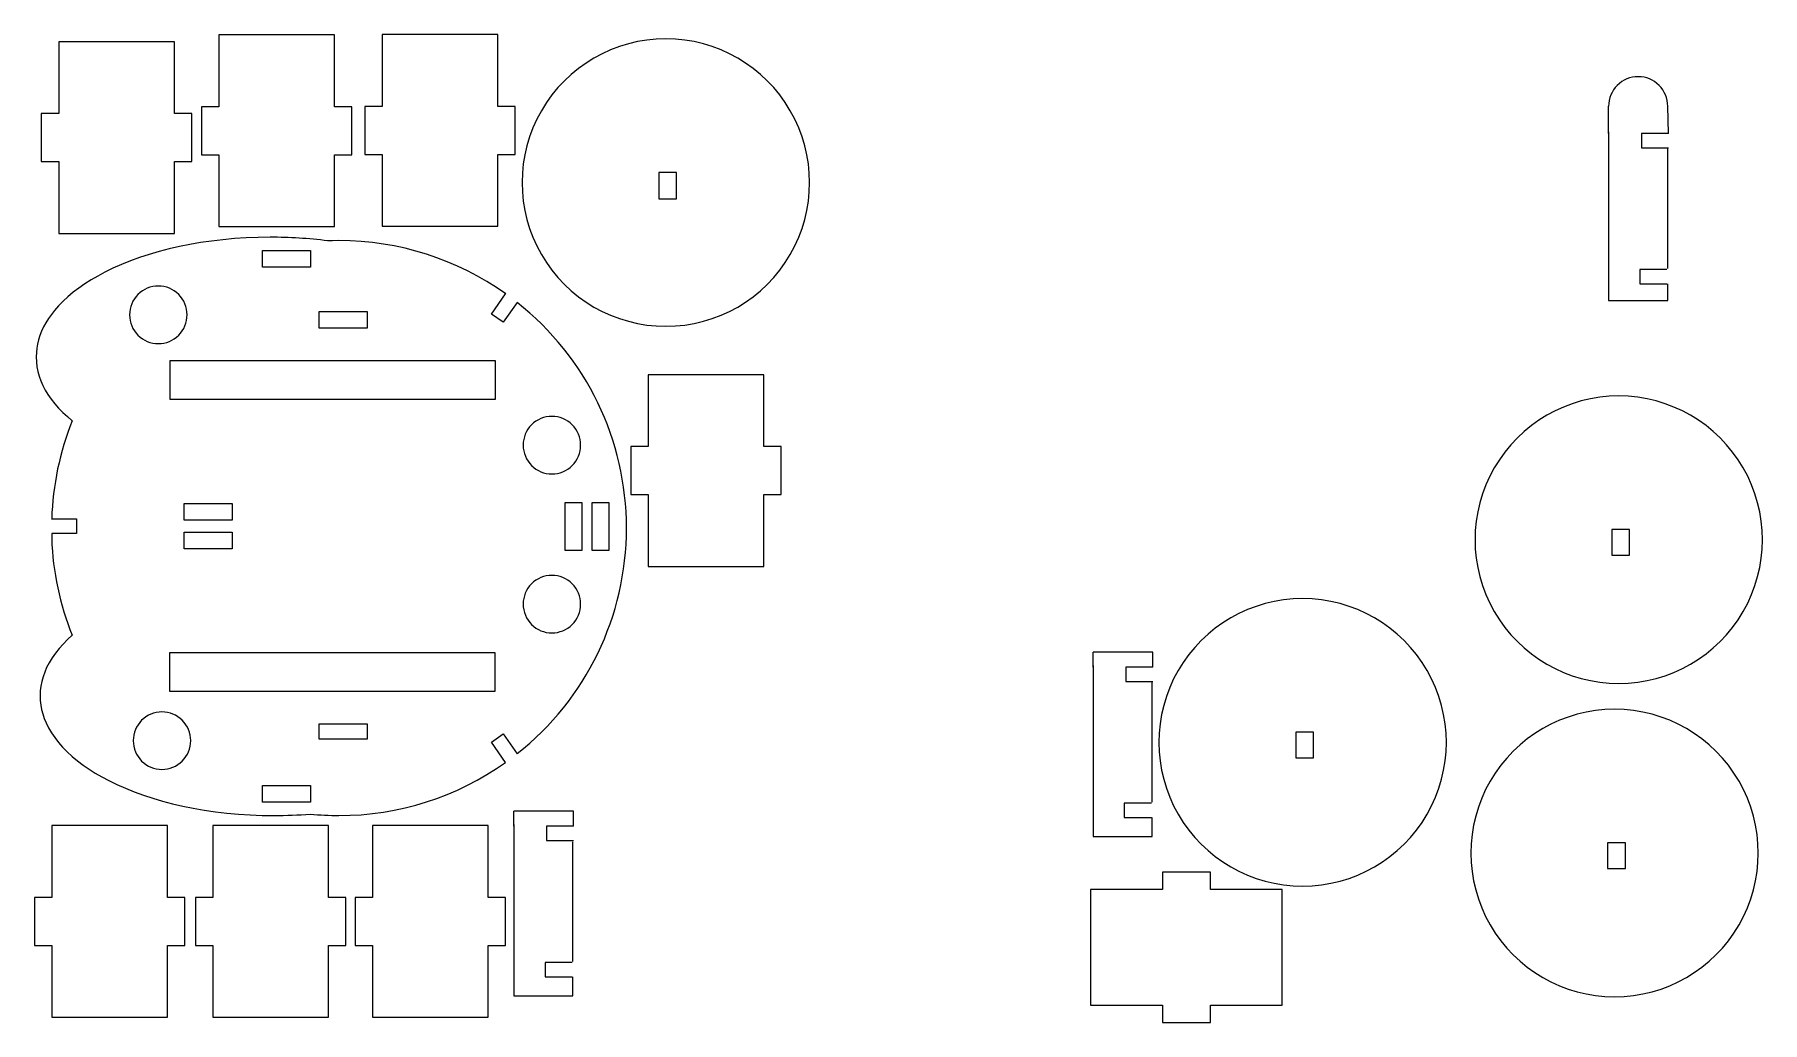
# Model space of a CAD drawing. Header units: millimetres. Extents: x 5 to 366, y 68 to 274.
import ezdxf

# ---------------------------------------------------------------- set-up
doc = ezdxf.new("R2010")
doc.units = ezdxf.units.MM

msp = doc.modelspace()

# ---------------------------------------------------------------- linework, layer by layer
at = {"color": 7, "linetype": 'Continuous'}
for p, q in [((10.13, 272.47), (10.13, 257.47)), ((34.27, 272.47), (10.13, 272.47)), ((34.27, 257.47), (34.27, 272.47)), ((43.55, 273.88), (43.55, 258.88)), ((67.7, 273.88), (43.55, 273.88)), ((67.7, 258.88), (67.7, 273.88)), ((77.67, 273.96), (77.67, 258.96)), ((101.81, 273.96), (77.67, 273.96)), ((101.81, 258.96), (101.81, 273.96)), ((10.13, 257.47), (6.5, 257.47)), ((6.5, 257.47), (6.5, 247.47)), ((37.9, 257.47), (34.27, 257.47)), ((37.9, 247.47), (37.9, 257.47)), ((43.55, 258.88), (39.93, 258.88)), ((39.93, 258.88), (39.93, 248.88)), ((71.32, 258.88), (67.7, 258.88)), ((71.32, 248.88), (71.32, 258.88)), ((77.67, 258.96), (74.04, 258.96)), ((74.04, 258.96), (74.04, 248.96)), ((105.44, 258.96), (101.81, 258.96)), ((105.44, 248.96), (105.44, 258.96)), ((333.68, 253.31), (333.68, 258.99)), ((346.18, 253.34), (346.03, 258.99)), ((333.68, 253.68), (333.68, 218.45)), ((346.18, 253.34), (340.53, 253.34)), ((340.53, 253.34), (340.53, 250.34)), ((74.04, 248.96), (77.67, 248.96)), ((77.67, 248.96), (77.67, 233.96)), ((101.81, 233.96), (101.81, 248.96)), ((101.81, 248.96), (105.44, 248.96)), ((340.53, 250.34), (346.18, 250.34)), ((346.03, 225.11), (346.03, 250.11)), ((6.5, 247.47), (10.13, 247.47)), ((10.13, 247.47), (10.13, 232.47)), ((34.27, 232.47), (34.27, 247.47)), ((34.27, 247.47), (37.9, 247.47)), ((39.93, 248.88), (43.55, 248.88)), ((43.55, 248.88), (43.55, 233.88)), ((67.7, 233.88), (67.7, 248.88)), ((67.7, 248.88), (71.32, 248.88)), ((139.12, 245.17), (135.42, 245.17)), ((135.42, 245.17), (135.42, 239.67)), ((139.12, 239.67), (139.12, 245.17)), ((135.42, 239.67), (139.12, 239.67)), ((10.13, 232.47), (34.27, 232.47)), ((43.55, 233.88), (67.7, 233.88)), ((77.67, 233.96), (101.81, 233.96)), ((52.68, 225.38), (52.68, 228.88)), ((52.68, 228.88), (62.68, 228.88)), ((62.68, 228.88), (62.68, 225.38)), ((62.68, 225.38), (52.68, 225.38)), ((345.85, 224.91), (340.21, 224.91)), ((340.21, 224.91), (340.21, 221.91)), ((340.21, 221.91), (345.85, 221.91)), ((346.03, 218.45), (346.03, 221.91)), ((100.48, 215.63), (103.43, 219.84)), ((105.84, 218.03), (102.94, 213.9)), ((333.68, 218.45), (346.03, 218.45)), ((64.49, 212.65), (64.49, 216.16)), ((64.49, 216.16), (74.49, 216.16)), ((74.49, 216.16), (74.49, 212.65)), ((102.94, 213.9), (100.48, 215.63)), ((74.49, 212.65), (64.49, 212.65)), ((101.31, 205.87), (33.31, 205.87)), ((33.31, 205.87), (33.31, 197.87)), ((101.31, 197.87), (101.31, 205.87)), ((133.19, 202.96), (133.19, 187.96)), ((157.33, 202.96), (133.19, 202.96)), ((157.33, 187.96), (157.33, 202.96)), ((33.31, 197.87), (101.31, 197.87)), ((133.19, 187.96), (129.56, 187.96)), ((129.56, 187.96), (129.56, 177.96)), ((160.96, 187.96), (157.33, 187.96)), ((160.96, 177.96), (160.96, 187.96)), ((129.56, 177.96), (133.19, 177.96)), ((133.19, 177.96), (133.19, 162.96)), ((157.33, 162.96), (157.33, 177.96)), ((157.33, 177.96), (160.96, 177.96)), ((36.35, 172.59), (36.35, 176.09)), ((36.35, 176.09), (46.35, 176.09)), ((46.35, 176.09), (46.35, 172.59)), ((115.83, 166.3), (115.83, 176.3)), ((115.83, 176.3), (119.33, 176.3)), ((119.33, 176.3), (119.33, 166.3)), ((121.48, 166.3), (121.48, 176.3)), ((121.48, 176.3), (124.98, 176.3)), ((124.98, 176.3), (124.98, 166.3)), ((8.66, 172.86), (13.87, 172.86)), ((13.87, 169.85), (8.67, 169.85)), ((8.67, 169.85), (8.67, 169.34)), ((13.87, 172.86), (13.87, 169.85)), ((46.35, 172.59), (36.35, 172.59)), ((36.35, 166.61), (36.35, 170.11)), ((36.35, 170.11), (46.35, 170.11)), ((46.35, 170.11), (46.35, 166.61)), ((338.04, 170.67), (334.34, 170.67)), ((334.34, 170.67), (334.34, 165.27)), ((338.04, 165.27), (338.04, 170.67)), ((8.67, 169.34), (8.67, 169.34)), ((8.67, 169.34), (8.67, 169.15)), ((8.67, 169.15), (8.67, 169.14)), ((8.67, 169.14), (8.67, 168.75)), ((46.35, 166.61), (36.35, 166.61)), ((119.33, 166.3), (115.83, 166.3)), ((124.98, 166.3), (121.48, 166.3)), ((133.19, 162.96), (157.33, 162.96)), ((334.34, 165.27), (338.04, 165.27)), ((101.25, 144.88), (33.25, 144.88)), ((33.25, 144.88), (33.25, 136.88)), ((101.25, 136.88), (101.25, 144.88)), ((238.55, 145.08), (226.05, 145.08)), ((226.05, 141.95), (226.05, 145.08)), ((238.55, 141.95), (238.55, 145.08)), ((226.05, 142.3), (226.05, 106.58)), ((238.55, 141.95), (232.9, 141.95)), ((232.9, 141.95), (232.9, 138.95)), ((232.9, 138.95), (238.55, 138.95)), ((238.4, 113.72), (238.4, 138.72)), ((33.25, 136.88), (101.25, 136.88)), ((64.49, 126.89), (64.49, 130.09)), ((64.49, 130.09), (74.49, 130.09)), ((74.49, 130.09), (74.49, 126.89)), ((74.49, 126.89), (64.49, 126.89)), ((100.48, 126.24), (102.94, 127.97)), ((102.94, 127.97), (105.83, 123.86)), ((272.05, 128.37), (268.35, 128.37)), ((268.35, 128.37), (268.35, 122.97)), ((272.05, 122.97), (272.05, 128.37)), ((103.42, 122.05), (100.48, 126.24)), ((268.35, 122.97), (272.05, 122.97)), ((52.68, 113.73), (52.68, 117.23)), ((52.68, 117.23), (62.68, 117.23)), ((62.68, 117.23), (62.68, 113.73)), ((62.68, 113.73), (52.68, 113.73)), ((105.13, 108.71), (105.13, 111.84)), ((117.62, 111.84), (105.13, 111.84)), ((117.62, 108.71), (117.62, 111.84)), ((238.22, 113.53), (232.58, 113.53)), ((232.58, 113.53), (232.58, 110.53)), ((32.86, 108.84), (8.72, 108.84)), ((8.72, 108.84), (8.72, 93.84)), ((32.86, 93.84), (32.86, 108.84)), ((66.44, 108.84), (42.3, 108.84)), ((42.3, 108.84), (42.3, 93.84)), ((66.44, 93.84), (66.44, 108.84)), ((99.76, 108.84), (75.62, 108.84)), ((75.62, 108.84), (75.62, 93.84)), ((99.76, 93.84), (99.76, 108.84)), ((105.13, 109.05), (105.13, 73.34)), ((117.62, 108.71), (111.98, 108.71)), ((111.98, 108.71), (111.98, 105.71)), ((232.58, 110.53), (238.22, 110.53)), ((238.4, 106.58), (238.4, 110.53)), ((111.98, 105.71), (117.62, 105.71)), ((117.48, 80.48), (117.48, 105.48)), ((226.05, 106.58), (238.4, 106.58)), ((337.17, 105.27), (333.47, 105.27)), ((333.47, 105.27), (333.47, 99.87)), ((337.17, 99.87), (337.17, 105.27)), ((250.55, 99.16), (240.55, 99.16)), ((240.55, 99.16), (240.55, 95.53)), ((250.55, 95.53), (250.55, 99.16)), ((333.47, 99.87), (337.17, 99.87)), ((8.72, 93.84), (5.09, 93.84)), ((5.09, 93.84), (5.09, 83.84)), ((36.49, 93.84), (32.86, 93.84)), ((36.49, 83.84), (36.49, 93.84)), ((42.3, 93.84), (38.68, 93.84)), ((38.68, 93.84), (38.68, 83.84)), ((70.07, 93.84), (66.44, 93.84)), ((70.07, 83.84), (70.07, 93.84)), ((75.62, 93.84), (71.99, 93.84)), ((71.99, 93.84), (71.99, 83.84)), ((103.39, 93.84), (99.76, 93.84)), ((103.39, 83.84), (103.39, 93.84)), ((240.55, 95.53), (225.55, 95.53)), ((225.55, 95.53), (225.55, 71.39)), ((265.55, 95.53), (250.55, 95.53)), ((265.55, 71.39), (265.55, 95.53)), ((5.09, 83.84), (8.72, 83.84)), ((8.72, 83.84), (8.72, 68.84)), ((32.86, 68.84), (32.86, 83.84)), ((32.86, 83.84), (36.49, 83.84)), ((38.68, 83.84), (42.3, 83.84)), ((42.3, 83.84), (42.3, 68.84)), ((66.44, 68.84), (66.44, 83.84)), ((66.44, 83.84), (70.07, 83.84)), ((71.99, 83.84), (75.62, 83.84)), ((75.62, 83.84), (75.62, 68.84)), ((99.76, 68.84), (99.76, 83.84)), ((99.76, 83.84), (103.39, 83.84)), ((117.3, 80.28), (111.66, 80.28)), ((111.66, 80.28), (111.66, 77.28)), ((111.66, 77.28), (117.3, 77.28)), ((117.48, 73.34), (117.48, 77.28)), ((105.13, 73.34), (117.48, 73.34)), ((8.72, 68.84), (32.86, 68.84)), ((42.3, 68.84), (66.44, 68.84)), ((75.62, 68.84), (99.76, 68.84)), ((225.55, 71.39), (240.55, 71.39)), ((240.55, 71.39), (240.55, 67.76)), ((250.55, 67.76), (250.55, 71.39)), ((250.55, 71.39), (265.55, 71.39)), ((240.55, 67.76), (250.55, 67.76))]:
    msp.add_line(p, q, dxfattribs=at)
at = {"color": 7, "linetype": 'Continuous', "flags": 128}
for points in [[(54.3, 231.66), (51.78, 231.62), (49.29, 231.53), (46.83, 231.37), (44.42, 231.15), (42.04, 230.86), (39.76, 230.53), (37.52, 230.15), (35.33, 229.71), (33.2, 229.21), (31.07, 228.66), (29.01, 228.06), (27.02, 227.41), (25.09, 226.71), (23.23, 225.96), (21.45, 225.17), (19.74, 224.34), (18.29, 223.56), (16.9, 222.76), (15.58, 221.92), (14.33, 221.05), (13.15, 220.16), (12.07, 219.25), (11.06, 218.33), (10.12, 217.37), (9.27, 216.4), (8.6, 215.55), (8, 214.69), (7.46, 213.82), (6.97, 212.93), (6.55, 212.03), (6.2, 211.12), (5.92, 210.25), (5.71, 209.37), (5.55, 208.48), (5.46, 207.58), (5.43, 206.67)], [(68.64, 230.95), (67.31, 230.93), (66.27, 230.9)], [(5.43, 206.67), (5.47, 205.65), (5.59, 204.63), (5.78, 203.63), (6.06, 202.64), (6.41, 201.67), (6.83, 200.7), (7.33, 199.75), (7.89, 198.82), (8.56, 197.86), (9.3, 196.91), (10.11, 195.99), (10.99, 195.09), (11.94, 194.21), (12.95, 193.35)], [(12.95, 148.57), (11.96, 147.67), (11.04, 146.75), (10.2, 145.8), (9.44, 144.83), (8.75, 143.85), (8.14, 142.85), (7.61, 141.82), (7.2, 140.87), (6.86, 139.91), (6.59, 138.93), (6.4, 137.94), (6.28, 136.95), (6.24, 135.94)], [(6.24, 135.94), (6.28, 134.97), (6.38, 134.02), (6.56, 133.08), (6.8, 132.15), (7.11, 131.23), (7.48, 130.32), (8, 129.26), (8.61, 128.23), (9.31, 127.21), (10.08, 126.21), (10.95, 125.22), (11.91, 124.25), (12.94, 123.3), (14.05, 122.38), (15.23, 121.49), (16.46, 120.64), (17.76, 119.82), (19.13, 119.03), (20.56, 118.27), (22.26, 117.44), (24.04, 116.65), (25.89, 115.91), (27.82, 115.21), (29.81, 114.56), (31.83, 113.97), (33.9, 113.42), (36.04, 112.93), (38.22, 112.48), (40.5, 112.09), (42.83, 111.75), (45.21, 111.46), (47.63, 111.24), (50.09, 111.08), (52.59, 110.98), (55.12, 110.95)]]:
    msp.add_lwpolyline(points, dxfattribs=at)
at = {"color": 7, "linetype": 'Continuous'}
for centre, radius, start, end in [((136.87, 243.07), 30, 89.9999, 270.0001), ((136.87, 243.07), 30, 269.9998, 90.0002), ((339.85, 259), 6.17, 89.967, 180.033), ((339.86, 259), 6.17, 359.9654, 90.0346), ((54.38, 137.8), 93.86, 82.7217, 90.0486), ((68.72, 171.17), 59.78, 54.4991, 90.0791), ((30.92, 215.47), 6, 89.9639, 180.0361), ((30.93, 215.47), 6, 359.9619, 90.0398), ((68.74, 170.99), 59.91, 359.9602, 51.73), ((30.92, 215.46), 6, 179.9655, 270.0345), ((30.93, 215.46), 6, 269.9619, 0.0365), ((335.79, 168.52), 30, 89.9998, 270.0002), ((335.79, 168.52), 30, 269.9998, 90.0002), ((68.44, 171.03), 59.8, 158.092, 178.2524), ((113.08, 188.26), 6, 89.959, 180.041), ((113.09, 188.26), 6, 359.9622, 90.0378), ((113.09, 188.25), 6, 179.9622, 270.0378), ((113.09, 188.25), 6, 269.9655, 0.0345), ((68.74, 170.91), 59.91, 308.252, 0.0401), ((68.4, 170.87), 59.77, 182.03, 201.9042), ((113.08, 155.08), 6, 89.959, 180.041), ((113.09, 155.08), 6, 359.9622, 90.0378), ((269.8, 126.22), 30, 89.9998, 270.0002), ((269.8, 126.22), 30, 269.9998, 90.0002), ((113.09, 155.07), 6, 179.9622, 270.0378), ((113.09, 155.07), 6, 269.9655, 0.0345), ((31.68, 126.58), 6, 89.9689, 180.0377), ((31.69, 126.58), 6, 359.9604, 90.0346), ((334.92, 103.12), 30, 89.9998, 270.0002), ((334.92, 103.12), 30, 269.9998, 90.0002), ((31.68, 126.57), 6, 179.9646, 270.0387), ((31.69, 126.57), 6, 269.9577, 0.0374), ((68.72, 170.73), 59.78, 269.922, 305.4809), ((55.14, 206.48), 95.53, 269.9855, 274.5071), ((68.63, 171.68), 60.73, 264.3463, 270.0074)]:
    msp.add_arc(centre, radius, start, end, dxfattribs=at)

doc.saveas('drawing.dxf')
